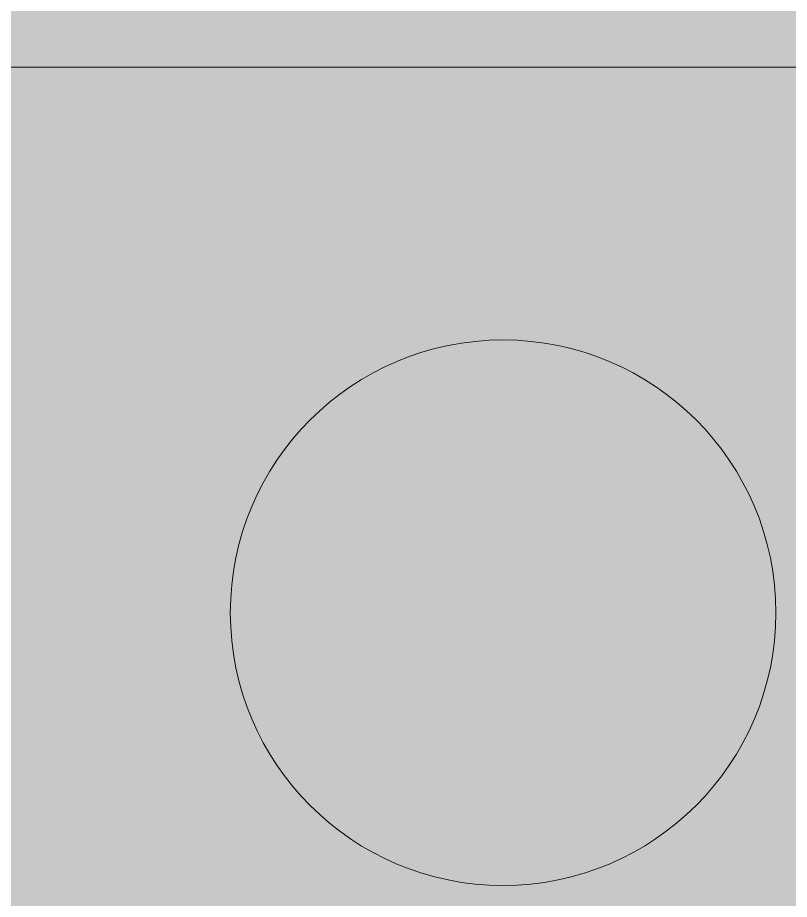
# Model space of a CAD drawing. Extents: x 404 to 2596, y -2984 to -16.
# Drawn here: x 1500.4 to 1679.1, y -725 to -520.9 of the extents above; entities that cross this region are included whole.
import ezdxf

# ---------------------------------------------------------------- set-up
doc = ezdxf.new("R2010")
doc.units = 0
doc.header["$MEASUREMENT"] = 0
doc.layers.add('Layer 1', color=7, linetype='Continuous')

# ---------------------------------------------------------------- blocks, each defined once
blk = doc.blocks.new('block 2')
at = {"layer": 'Layer 1', "true_color": 0x231f20}
h = blk.add_hatch(color=250, dxfattribs=at)
h.dxf.hatch_style = 2
edge = h.paths.add_edge_path()
edge.add_spline(control_points=[(1612.82, -721.82), (1647.7, -721.82), (1675.97, -693.55), (1675.97, -658.68), (1675.97, -623.8), (1647.7, -595.53), (1612.82, -595.53), (1577.95, -595.53), (1549.68, -623.8), (1549.68, -658.68), (1549.68, -693.55), (1577.95, -721.82), (1612.82, -721.82)], knot_values=[0, 0, 0, 0, 1, 1, 1, 2, 2, 2, 3, 3, 3, 4, 4, 4, 4], degree=3, periodic=1)
at = {"layer": 'Layer 1', "lineweight": 0}
for points, knots in [([(1499.46, -870.93), (1499.46, -870.93), (1764.86, -923.69), (1764.86, -923.69), (1760.08, -931.95), (1754.96, -940.05), (1749.49, -947.85), (1679.9, -971.49), (1615.04, -985.4), (1555.82, -992.51), (1560.25, -982.26), (1562.75, -971.02), (1562.75, -959.14), (1562.75, -912.85), (1525.19, -875.3), (1478.9, -875.3), (1432.61, -875.3), (1395.12, -912.85), (1395.12, -959.14), (1395.12, -972.77), (1398.38, -985.58), (1404.14, -996.93), (1336.95, -992.57), (1282.62, -980.28), (1243.73, -968.34), (1198.13, -913.26), (1170.65, -842.63), (1170.65, -765.71), (1170.65, -673.6), (1210.07, -590.57), (1272.84, -532.4), (1272.84, -532.4), (1704.82, -532.4), (1704.82, -532.4), (1767.59, -590.57), (1807.01, -673.6), (1807.01, -765.71), (1807.01, -800.77), (1801.25, -834.42), (1790.71, -865.98), (1790.71, -865.98), (1509.47, -783.59), (1509.47, -783.59), (1496.9, -779.92), (1484.2, -789.3), (1484.03, -802.46), (1484.03, -802.46), (1483.45, -851.19), (1483.45, -851.19), (1483.33, -860.74), (1490.08, -869.07), (1499.46, -870.93)], [0, 0, 0, 0, 1, 1, 1, 2, 2, 2, 3, 3, 3, 4, 4, 4, 5, 5, 5, 6, 6, 6, 7, 7, 7, 8, 8, 8, 9, 9, 9, 10, 10, 10, 11, 11, 11, 12, 12, 12, 13, 13, 13, 14, 14, 14, 15, 15, 15, 16, 16, 16, 17, 17, 17, 17]), ([(1612.82, -721.82), (1647.7, -721.82), (1675.97, -693.55), (1675.97, -658.68), (1675.97, -623.8), (1647.7, -595.53), (1612.82, -595.53), (1577.95, -595.53), (1549.68, -623.8), (1549.68, -658.68), (1549.68, -693.55), (1577.95, -721.82), (1612.82, -721.82)], [0, 0, 0, 0, 1, 1, 1, 2, 2, 2, 3, 3, 3, 4, 4, 4, 4])]:
    blk.add_open_spline(points, degree=3, knots=knots, dxfattribs=at)

msp = doc.modelspace()

# ---------------------------------------------------------------- hatches: boundary and pattern name
at = {"layer": 'Layer 1', "true_color": 0x76d1f6}
h = msp.add_hatch(color=141, dxfattribs=at)
h.dxf.hatch_style = 2
h.paths.add_polyline_path([(2578.58, -15.64), (2435.05, -15.64), (2420.09, -15.64), (2200.75, -15.64), (2164.88, -15.64), (2149.33, -15.64), (2082.61, -15.64), (2011.92, -15.64), (1983.56, -15.64), (1964.52, -15.64), (1018.5, -15.64), (999.46, -15.64), (971.11, -15.64), (900.42, -15.64), (833.69, -15.64), (818.15, -15.64), (782.28, -15.64), (562.94, -15.64), (547.97, -15.64), (404.44, -15.64), (404.44, -179.84), (404.44, -221.06), (404.44, -247.2), (404.44, -297.34), (404.44, -433.36), (404.44, -458.92), (404.44, -480.75), (404.44, -552.2), (404.44, -570.25), (404.44, -2983.81), (2596.45, -2983.81), (2596.45, -2967.51), (2596.45, -2803.31), (2596.45, -2762.09), (2596.45, -2735.94), (2596.45, -2685.81), (2596.45, -2549.79), (2596.45, -2524.23), (2596.45, -2502.39), (2596.45, -2430.95), (2596.45, -2412.9), (2596.45, -15.64)])

# ---------------------------------------------------------------- block references
at = {"layer": 'Layer 1'}
msp.add_blockref('block 2', (0, 0), dxfattribs=at)

doc.saveas('drawing.dxf')
